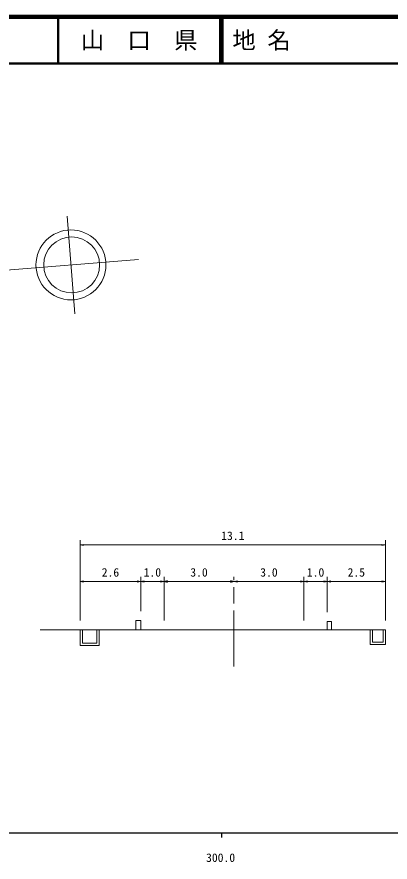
# Model space of a CAD drawing. Units: millimetres at full size, sheet at 1:1000, with parts at other scales. Extents: x 40000 to 680000, y 20000 to 380000.
# Drawn here: x 324146 to 404203, y 198715 to 380000 of the extents above; entities that cross this region are included whole.
import ezdxf
from ezdxf.enums import TextEntityAlignment as Align

# ---------------------------------------------------------------- set-up
doc = ezdxf.new("R2010")
doc.units = ezdxf.units.MM
doc.header["$LTSCALE"] = 1000
doc.linetypes.add('CHAIN', pattern=[18.5, 12, -1.5, 3.5, -1.5])
for name, color, linetype, lineweight in [('M-BGD', 7, 'Continuous', 13), ('M-BMK', 2, 'Continuous', 13), ('M-BMK-SRVR', 3, 'Continuous', 13), ('M-STR-HTXT', 7, 'Continuous', 13), ('M-TTL', 2, 'Continuous', 140), ('M-TTL-BAND', 7, 'Continuous', 25), ('M-TTL-LINE', 7, 'Continuous', 50)]:
    doc.layers.add(name, color=color, linetype=linetype, lineweight=lineweight)
doc.layers.add('M-TTL-TXT', color=7, linetype='Continuous')
doc.styles.add('ＭＳ ゴシック', font='')
doc.styles.get('ＭＳ ゴシック').set_extended_font_data('MS Gothic')

# ---------------------------------------------------------------- blocks, each defined once
blk = doc.blocks.new('open_arrow')
at = {"color": 0, "linetype": 'Continuous', "lineweight": -2}
blk.add_lwpolyline([(7.5, 1.25), (0, 0), (7.5, -1.25)], dxfattribs=at)

msp = doc.modelspace()

# ---------------------------------------------------------------- linework, layer by layer
at = {"layer": 'M-BGD'}
for p, q in [((350712, 248503), (350712, 250555)), ((390712, 248503), (390712, 250316)), ((338212, 248503), (338212, 245695)), ((341310, 245695), (341310, 248503)), ((400454, 245879), (400454, 248503)), ((402712, 248503), (402712, 245879)), ((338212, 245695), (341310, 245695)), ((402712, 245879), (400454, 245879))]:
    msp.add_line(p, q, dxfattribs=at)
for points in [[(350712, 250555), (349623, 250555), (349623, 248503)], [(390712, 250316), (391638, 250316), (391638, 248503)], [(403212, 248503), (390712, 248503), (385712, 248503), (370712, 248503), (355712, 248503), (350712, 248503), (337712, 248503), (329126, 248503)], [(337712, 248503), (337712, 245195), (341810, 245195), (341810, 248503)], [(403212, 248503), (403212, 245379), (399954, 245379), (399954, 248503)]]:
    msp.add_lwpolyline(points, dxfattribs=at)
at = {"layer": 'M-BMK', "linetype": 'CHAIN'}
msp.add_line((370712, 240681), (370712, 259895), dxfattribs=at)
at = {"layer": 'M-BMK-SRVR'}
for p, q in [((336588, 316297), (334898, 337229)), ((350196, 327930), (317274, 325272))]:
    msp.add_line(p, q, dxfattribs=at)
for centre, radius in [((335740, 326805), 7500), ((335898, 326809), 6000)]:
    msp.add_circle(centre, radius, dxfattribs=at)
at = {"layer": 'M-STR-HTXT'}
for p, q in [((337712, 250503), (337712, 267745)), ((403212, 266745), (337712, 266745)), ((403212, 250503), (403212, 267745)), ((350712, 252555), (350712, 259895)), ((355712, 250503), (355712, 259895)), ((385712, 250503), (385712, 259895)), ((390712, 252316), (390712, 259895)), ((350712, 258895), (337712, 258895)), ((350712, 258895), (355712, 258895)), ((355712, 258895), (356462, 259120)), ((355712, 258895), (370712, 258895)), ((355712, 258895), (356462, 258670)), ((370712, 258895), (369962, 259120)), ((370712, 258895), (369962, 258670)), ((370712, 258895), (385712, 258895)), ((385712, 258895), (390712, 258895)), ((390712, 258895), (403212, 258895))]:
    msp.add_line(p, q, dxfattribs=at)
at = {"layer": 'M-TTL'}
msp.add_line((680000, 380000), (40000, 380000), dxfattribs=at)
at = {"layer": 'M-TTL-BAND'}
for p, q in [((40000, 205000), (579000, 205000)), ((368000, 205000), (368000, 204000))]:
    msp.add_line(p, q, dxfattribs=at)
at = {"layer": 'M-TTL-LINE'}
for p, q in [((333000, 380000), (333000, 370000)), ((367750, 380000), (367750, 370000)), ((368250, 380000), (368250, 370000)), ((40000, 370000), (680000, 370000))]:
    msp.add_line(p, q, dxfattribs=at)

# ---------------------------------------------------------------- block references
at = {"layer": 'M-STR-HTXT', "xscale": 100, "yscale": 100}
for p in [(337712, 266745), (337712, 258895), (350712, 258895), (370712, 258895), (385712, 258895), (390712, 258895)]:
    msp.add_blockref('open_arrow', p, dxfattribs=at)
at = {"layer": 'M-STR-HTXT', "xscale": 100, "yscale": 100, "rotation": 180}
for p in [(403212, 266745), (350712, 258895), (355712, 258895), (385712, 258895), (390712, 258895), (403212, 258895)]:
    msp.add_blockref('open_arrow', p, dxfattribs=at)

# ---------------------------------------------------------------- texts
at = {"layer": 'M-STR-HTXT', "style": 'ＭＳ ゴシック'}
for s, p in [('13.1', (370462, 267245)), ('2.6', (344212, 259395)), ('1.0', (353212, 259395)), ('3.0', (363212, 259395)), ('3.0', (378212, 259395)), ('1.0', (388212, 259395)), ('2.5', (396962, 259395))]:
    msp.add_text(s, height=1833, dxfattribs=at).set_placement(p, align=Align.BOTTOM_CENTER)
at = {"layer": 'M-TTL-BAND', "style": 'ＭＳ ゴシック'}
msp.add_text('300.0', height=1833, dxfattribs=at).set_placement((367844, 198195), align=Align.BOTTOM_CENTER)
at = {"layer": 'M-TTL-TXT', "style": 'ＭＳ ゴシック'}
msp.add_text('山\u3000口\u3000県', height=3666, dxfattribs=at).set_placement((350375, 375000), align=Align.MIDDLE_CENTER)
msp.add_text('地 名', height=3666, dxfattribs=at).set_placement((370380, 375000), align=Align.MIDDLE_LEFT)

doc.saveas('drawing.dxf')
